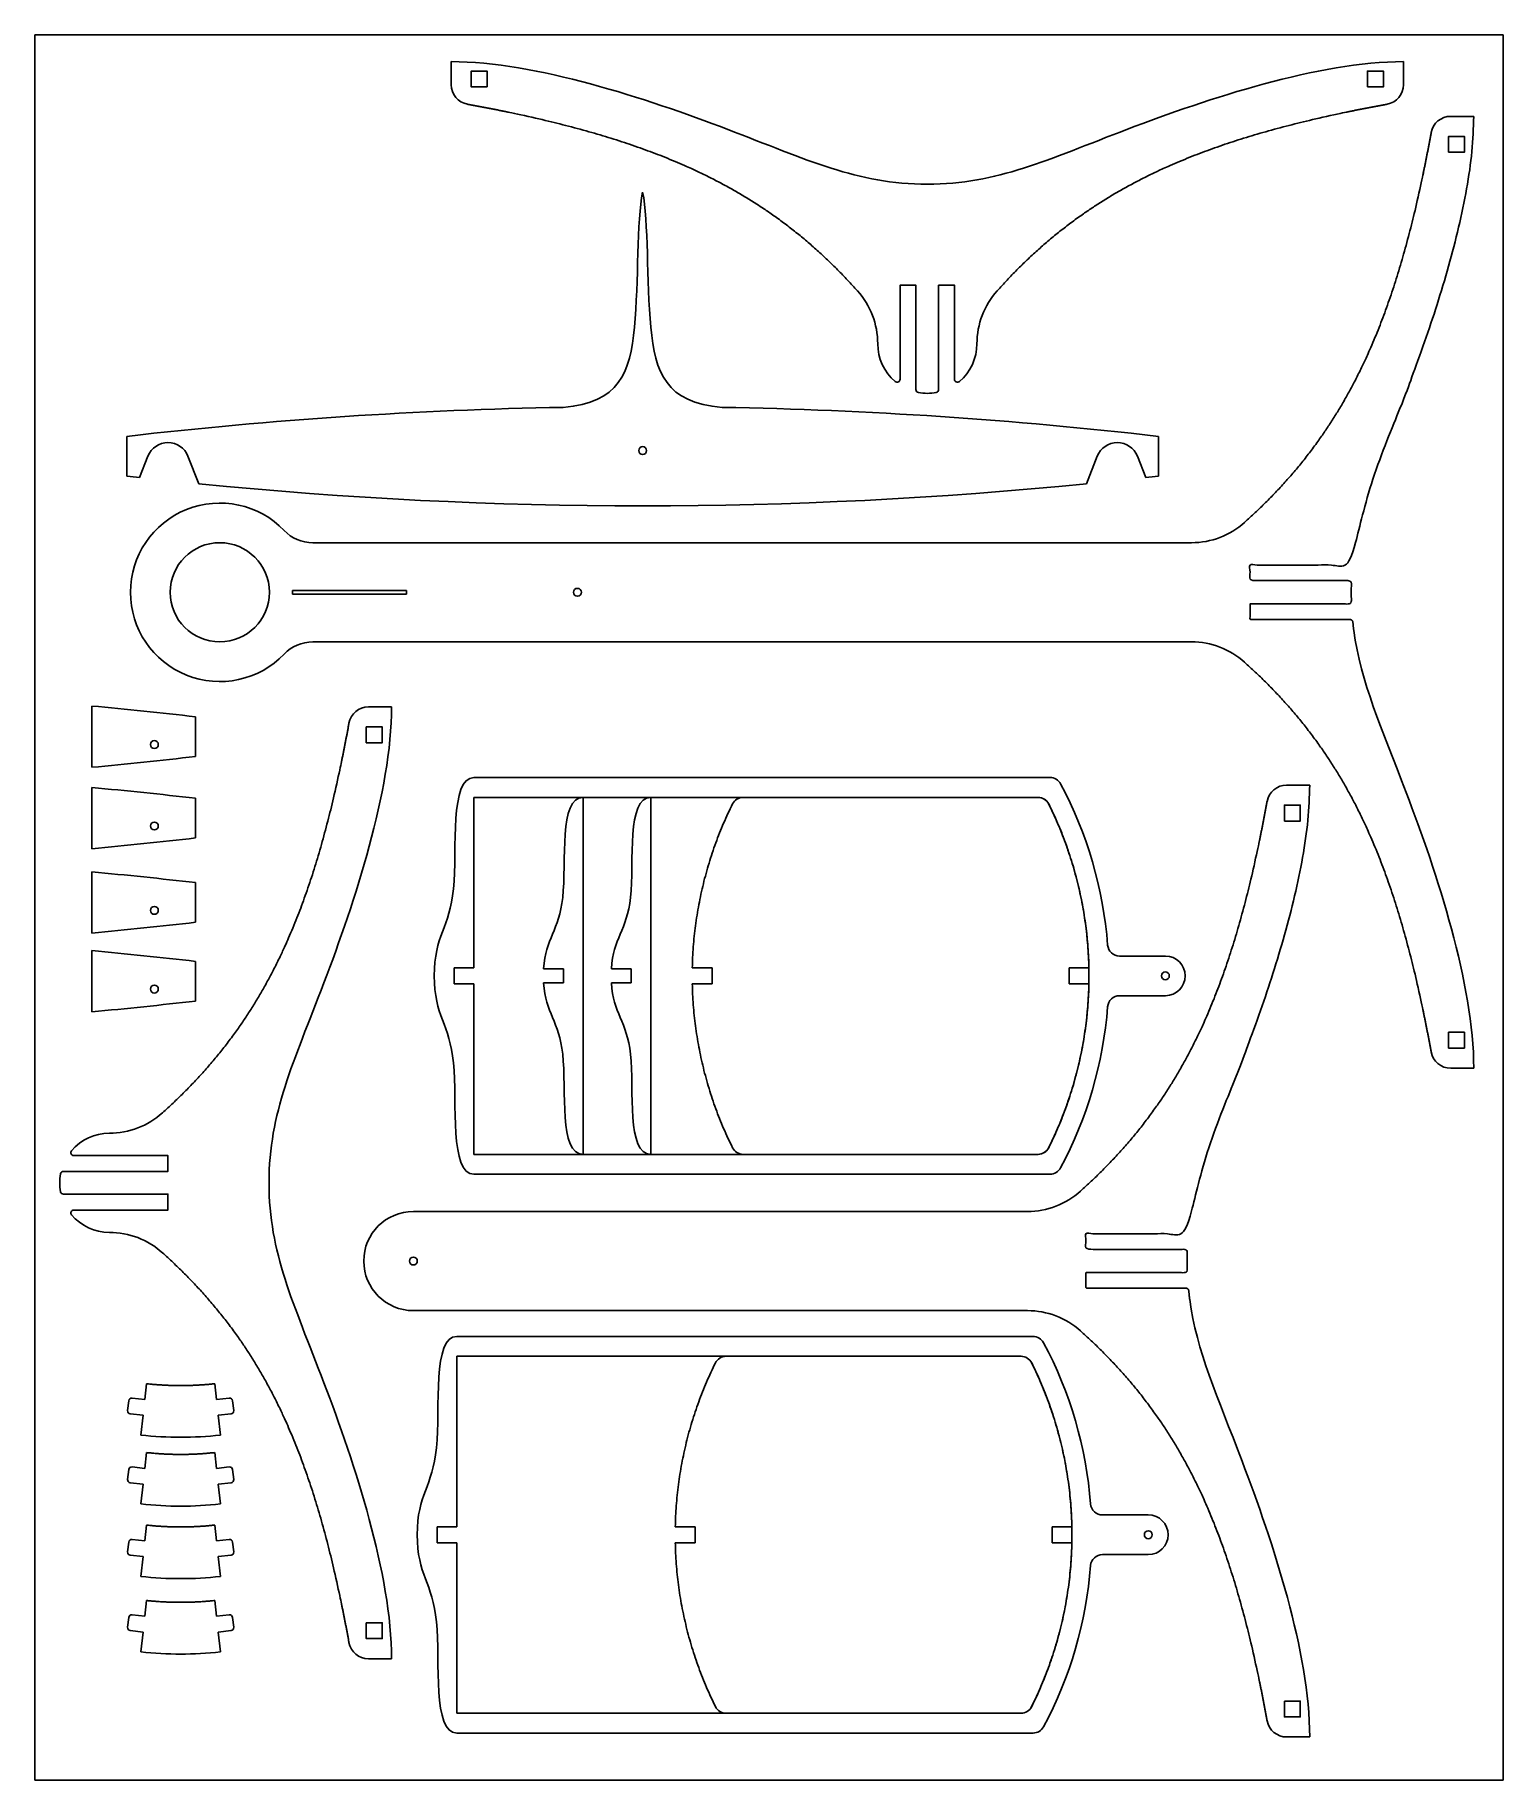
# Model space of a CAD drawing. Header units: millimetres. Extents: x -8 to 29, y -13.3 to 30.7.
import ezdxf

# ---------------------------------------------------------------- set-up
doc = ezdxf.new("R2010")
doc.units = ezdxf.units.MM
doc.header["$MEASUREMENT"] = 0
doc.layers.add('SETUP', color=7, linetype='Continuous')

msp = doc.modelspace()

# ---------------------------------------------------------------- linework, layer by layer
at = {"layer": 'SETUP'}
for p, q in [((-8, 30.736), (-8, -13.264)), ((29, 30.736), (-8, 30.736)), ((29, -13.264), (29, 30.736)), ((2.49, 29.481), (2.49, 30.062)), ((26.49, 30.062), (26.49, 29.481)), ((27.68, 28.683), (28.261, 28.683)), ((-5.684, 19.614), (-5.684, 20.614)), ((20.316, 20.614), (20.316, 19.614)), ((-5.151, 20.113), (-5.361, 19.577)), ((-3.87, 19.418), (-4.143, 20.113)), ((18.774, 20.113), (18.502, 19.418)), ((19.993, 19.577), (19.783, 20.113)), ((-0.997, 17.933), (21.149, 17.933)), ((1.368, 16.728), (-1.509, 16.728)), ((-1.509, 16.728), (-1.509, 16.638)), ((1.368, 16.638), (1.368, 16.728)), ((-1.509, 16.638), (1.368, 16.638)), ((21.149, 15.433), (-0.997, 15.433)), ((0.407, 13.795), (0.988, 13.795)), ((17.583, 12.013), (3.063, 12.013)), ((17.279, 11.513), (3.063, 11.513)), ((9.849, 11.513), (17.281, 11.513)), ((23.545, 11.823), (24.126, 11.823)), ((3.063, 7.213), (2.563, 7.213)), ((2.563, 7.213), (2.563, 6.813)), ((5.321, 7.193), (4.821, 7.193)), ((5.321, 6.833), (5.321, 7.193)), ((7.028, 7.193), (6.528, 7.193)), ((7.028, 6.833), (7.028, 7.193)), ((9.065, 7.213), (8.567, 7.213)), ((9.065, 6.813), (9.065, 7.213)), ((18.563, 7.213), (18.065, 7.213)), ((18.065, 7.213), (18.065, 6.813)), ((2.563, 6.813), (3.063, 6.813)), ((4.821, 6.833), (5.321, 6.833)), ((6.528, 6.833), (7.028, 6.833)), ((8.567, 6.813), (9.065, 6.813)), ((18.065, 6.813), (18.563, 6.813)), ((28.261, 4.683), (27.68, 4.683)), ((3.063, 2.513), (17.279, 2.513)), ((17.281, 2.513), (9.849, 2.513)), ((3.063, 2.013), (17.583, 2.013)), ((1.537, 1.073), (17.013, 1.073)), ((17.013, -1.427), (1.537, -1.427)), ((2.634, -2.078), (17.154, -2.078)), ((2.634, -2.578), (16.849, -2.578)), ((9.42, -2.578), (16.851, -2.578)), ((-5.187, -3.27), (-5.23, -3.667)), ((-3.424, -3.667), (-3.468, -3.27)), ((-5.274, -4.065), (-5.329, -4.566)), ((-3.325, -4.566), (-3.38, -4.065)), ((-5.187, -5.006), (-5.23, -5.404)), ((-3.424, -5.404), (-3.468, -5.006)), ((-5.274, -5.801), (-5.329, -6.302)), ((-3.325, -6.302), (-3.38, -5.801)), ((-5.187, -6.835), (-5.23, -7.232)), ((-3.424, -7.232), (-3.468, -6.835)), ((2.134, -6.878), (2.634, -6.878)), ((2.134, -7.278), (2.134, -6.878)), ((8.636, -6.878), (8.138, -6.878)), ((8.636, -7.278), (8.636, -6.878)), ((18.134, -6.878), (17.636, -6.878)), ((17.636, -6.878), (17.636, -7.278)), ((2.634, -7.278), (2.134, -7.278)), ((8.138, -7.278), (8.636, -7.278)), ((17.636, -7.278), (18.134, -7.278)), ((-5.274, -7.63), (-5.329, -8.131)), ((-3.325, -8.131), (-3.38, -7.63)), ((-5.187, -8.735), (-5.23, -9.133)), ((-3.424, -9.133), (-3.468, -8.735)), ((-5.274, -9.53), (-5.329, -10.031)), ((-3.325, -10.031), (-3.38, -9.53)), ((0.988, -10.205), (0.407, -10.205)), ((16.849, -11.578), (2.634, -11.578)), ((16.851, -11.578), (9.42, -11.578)), ((17.154, -12.078), (2.634, -12.078)), ((24.126, -12.177), (23.545, -12.177)), ((-8, -13.264), (29, -13.264))]:
    msp.add_line(p, q, dxfattribs=at)
for points in [[(3.396, 29.426), (3.396, 29.826), (2.996, 29.826), (2.996, 29.426), (3.396, 29.426)], [(25.583, 29.426), (25.583, 29.826), (25.983, 29.826), (25.983, 29.426), (25.583, 29.426)], [(27.625, 27.776), (28.025, 27.776), (28.025, 28.176), (27.625, 28.176), (27.625, 27.776)], [(14.204, 21.793), (14.204, 24.424), (13.804, 24.424), (13.804, 22.054)], [(15.175, 22.054), (15.175, 24.424), (14.775, 24.424), (14.775, 21.793)], [(-6.564, 12.272), (-6.564, 13.815)], [(-3.953, 13.544), (-3.953, 12.544)], [(0.352, 12.889), (0.752, 12.889), (0.752, 13.289), (0.352, 13.289), (0.352, 12.889)], [(-6.564, 10.218), (-6.564, 11.762)], [(-3.953, 11.49), (-3.953, 10.49)], [(3.063, 11.513), (3.063, 7.213)], [(5.816, 11.513), (5.816, 2.513)], [(7.523, 11.513), (7.523, 2.513)], [(23.49, 10.917), (23.89, 10.917), (23.89, 11.317), (23.49, 11.317), (23.49, 10.917)], [(-6.564, 8.092), (-6.564, 9.635)], [(-3.953, 9.363), (-3.953, 8.363)], [(-6.564, 6.106), (-6.564, 7.649)], [(20.489, 7.513), (19.333, 7.513)], [(-3.953, 7.378), (-3.953, 6.378)], [(3.063, 6.813), (3.063, 2.513)], [(19.333, 6.513), (20.489, 6.513)], [(27.625, 5.59), (28.025, 5.59), (28.025, 5.19), (27.625, 5.19), (27.625, 5.59)], [(-7.28, 2.081), (-4.649, 2.081), (-4.649, 2.481), (-7.02, 2.481)], [(-7.02, 1.109), (-4.649, 1.109), (-4.649, 1.509), (-7.28, 1.509)], [(2.634, -6.878), (2.634, -2.578)], [(-5.636, -3.698), (-5.664, -3.947)], [(-5.23, -3.667), (-5.553, -3.632)], [(-3.101, -3.632), (-3.424, -3.667)], [(-2.991, -3.947), (-3.018, -3.698)], [(-5.597, -4.029), (-5.274, -4.065)], [(-3.38, -4.065), (-3.057, -4.029)], [(-5.636, -5.434), (-5.664, -5.683)], [(-5.23, -5.404), (-5.553, -5.368)], [(-3.101, -5.368), (-3.424, -5.404)], [(-2.991, -5.683), (-3.018, -5.434)], [(-5.597, -5.766), (-5.274, -5.801)], [(-3.38, -5.801), (-3.057, -5.766)], [(18.903, -6.578), (20.059, -6.578)], [(-5.636, -7.263), (-5.664, -7.512)], [(-5.23, -7.232), (-5.553, -7.197)], [(-3.101, -7.197), (-3.424, -7.232)], [(-2.991, -7.512), (-3.018, -7.263)], [(2.634, -11.578), (2.634, -7.278)], [(-5.597, -7.594), (-5.274, -7.63)], [(-3.38, -7.63), (-3.057, -7.594)], [(20.059, -7.578), (18.903, -7.578)], [(-5.636, -9.164), (-5.664, -9.412)], [(-5.23, -9.133), (-5.553, -9.097)], [(-3.101, -9.097), (-3.424, -9.133)], [(-2.991, -9.412), (-3.018, -9.164)], [(-5.597, -9.495), (-5.274, -9.53)], [(-3.38, -9.53), (-3.057, -9.495)], [(0.352, -9.298), (0.752, -9.298), (0.752, -9.698), (0.352, -9.698), (0.352, -9.298)], [(23.49, -11.27), (23.89, -11.27), (23.89, -11.67), (23.49, -11.67), (23.49, -11.27)]]:
    msp.add_lwpolyline(points, dxfattribs=at)
for centre, radius in [((7.316, 20.257), 0.1), ((-3.342, 16.683), 1.25), ((5.673, 16.683), 0.1), ((-4.99, 12.845), 0.1), ((-4.99, 10.791), 0.1), ((-4.99, 8.664), 0.1), ((20.489, 7.013), 0.1), ((-4.99, 6.679), 0.1), ((1.537, -0.177), 0.1), ((20.059, -7.078), 0.1)]:
    msp.add_circle(centre, radius, dxfattribs=at)
for centre, radius, start, end in [((2.99, 29.481), 0.5, 180, 259.6671), ((25.99, 29.481), 0.5, 280.3329, 0), ((27.68, 28.183), 0.5, 90, 169.6671), ((11.24, 22.949), 2, 360, 41.9588), ((17.74, 22.949), 2, 138.0412, 180), ((14.49, 22.949), 1.25, 180, 229.6492), ((14.49, 22.949), 1.25, 310.3508, 0), ((13.729, 22.054), 0.075, 229.6492, 360), ((15.25, 22.054), 0.075, 180, 310.3508), ((14.279, 21.793), 0.075, 180, 259.6663), ((14.49, 22.949), 1.25, 259.6663, 280.3337), ((14.7, 21.793), 0.075, 280.3337, 0), ((7.316, -91.678), 113.042, 91.01376, 96.60373), ((7.316, -91.678), 113.042, 83.39627, 88.98624), ((-4.647, 19.915), 0.542, 90, 158.5597), ((-4.647, 19.915), 0.542, 21.4403, 90), ((19.279, 19.915), 0.542, 90, 158.5597), ((19.279, 19.915), 0.542, 21.4403, 90), ((7.316, 131.905), 113.042, 263.39627, 263.56091), ((7.316, 131.905), 113.042, 264.32102, 275.67898), ((7.316, 131.905), 113.042, 276.43909, 276.60373), ((-3.342, 16.683), 2.25, 43.8131, 316.1869), ((-0.997, 18.933), 1, 223.8131, 270), ((21.149, 19.933), 2, 270, 311.9588), ((-0.997, 14.433), 1, 90, 136.1869), ((21.149, 13.433), 2, 48.0412, 90), ((-16.953, -98.748), 113.042, 83.39627, 84.72679), ((0.407, 13.295), 0.5, 90, 169.6671), ((-16.953, 124.835), 113.042, 275.27321, 276.60373), ((17.583, 11.713), 0.3, 28.1794, 90), ((-16.953, -100.802), 113.042, 83.39627, 84.72679), ((9.849, 11.213), 0.3, 90, 153.6203), ((17.279, 11.213), 0.3, 26.3797, 90), ((17.281, 11.213), 0.3, 26.3797, 90), ((8.81, 7.013), 10.253, 4.3478, 28.1794), ((23.545, 11.323), 0.5, 90, 169.6671), ((-16.953, 122.782), 113.042, 275.27321, 276.60373), ((-16.953, -102.929), 113.042, 83.39627, 84.72679), ((-16.953, 120.655), 113.042, 275.27321, 276.60373), ((-16.953, -104.914), 113.042, 83.39627, 84.72679), ((19.333, 7.813), 0.3, 184.3478, 270), ((20.489, 7.013), 0.5, 270, 90), ((-16.953, 118.67), 113.042, 275.27321, 276.60373), ((8.81, 7.013), 10.253, 331.8206, 355.6522), ((19.333, 6.213), 0.3, 90, 175.6522), ((27.68, 5.183), 0.5, 190.3329, 270), ((-6.124, 5.045), 2, 270, 311.9588), ((-6.124, 1.795), 1.25, 90, 139.6492), ((9.849, 2.813), 0.3, 206.3797, 270), ((17.279, 2.813), 0.3, 270, 333.6203), ((17.281, 2.813), 0.3, 270, 333.6203), ((-7.02, 2.556), 0.075, 139.6492, 270), ((-6.124, 1.795), 1.25, 169.6663, 190.3337), ((-7.28, 2.006), 0.075, 90, 169.6663), ((17.583, 2.313), 0.3, 270, 331.8206), ((-7.28, 1.584), 0.075, 190.3337, 270), ((17.013, 3.073), 2, 270, 311.9588), ((-7.02, 1.034), 0.075, 90, 220.3508), ((-6.124, 1.795), 1.25, 220.3508, 270), ((1.537, -0.177), 1.25, 90, 270), ((-6.124, -1.455), 2, 48.0412, 90), ((17.013, -3.427), 2, 48.0412, 90), ((17.154, -2.378), 0.3, 28.1794, 90), ((9.42, -2.878), 0.3, 90, 153.6203), ((16.849, -2.878), 0.3, 26.3797, 90), ((16.851, -2.878), 0.3, 26.3797, 90), ((8.381, -7.078), 10.253, 4.3478, 28.1794), ((-5.589, -3.955), 0.075, 173.7245, 263.7311), ((-5.562, -3.706), 0.075, 83.7311, 173.7245), ((-3.093, -3.706), 0.075, 6.2755, 96.2689), ((-3.065, -3.955), 0.075, 276.2689, 6.2755), ((-4.327, 4.547), 9.167, 263.7245, 270), ((-4.327, 4.547), 9.167, 270, 276.2755), ((-5.589, -5.691), 0.075, 173.7245, 263.7311), ((-5.562, -5.443), 0.075, 83.7311, 173.7245), ((-3.093, -5.443), 0.075, 6.2755, 96.2689), ((-3.065, -5.691), 0.075, 276.2689, 6.2755), ((-4.327, 2.81), 9.167, 263.7245, 270), ((-4.327, 2.81), 9.167, 270, 276.2755), ((18.903, -6.278), 0.3, 184.3478, 270), ((20.059, -7.078), 0.5, 270, 90), ((-5.562, -7.271), 0.075, 83.7311, 173.7245), ((-3.093, -7.271), 0.075, 6.2755, 96.2689), ((-5.589, -7.52), 0.075, 173.7245, 263.7311), ((-3.065, -7.52), 0.075, 276.2689, 6.2755), ((8.381, -7.078), 10.253, 331.8206, 355.6522), ((18.903, -7.878), 0.3, 90, 175.6522), ((-4.327, 0.982), 9.167, 263.7245, 270), ((-4.327, 0.982), 9.167, 270, 276.2755), ((-5.562, -9.172), 0.075, 83.7311, 173.7245), ((-3.093, -9.172), 0.075, 6.2755, 96.2689), ((-5.589, -9.42), 0.075, 173.7245, 263.7311), ((-3.065, -9.42), 0.075, 276.2689, 6.2755), ((-4.327, -0.919), 9.167, 263.7245, 270), ((-4.327, -0.919), 9.167, 270, 276.2755), ((0.407, -9.705), 0.5, 190.3329, 270), ((9.42, -11.278), 0.3, 206.3797, 270), ((16.849, -11.278), 0.3, 270, 333.6203), ((16.851, -11.278), 0.3, 270, 333.6203), ((23.545, -11.677), 0.5, 190.3329, 270), ((17.154, -11.778), 0.3, 270, 331.8206)]:
    msp.add_arc(centre, radius, start, end, dxfattribs=at)
for points in [[(2.49, 30.062), (4.612, 30.062), (10.225, 28.199), (12.719, 26.974), (14.49, 26.974)], [(14.49, 26.974), (16.26, 26.974), (18.755, 28.199), (24.367, 30.062), (26.49, 30.062)], [(5.316, 21.346), (6.73, 21.459), (7.268, 22.981), (7.167, 26.054), (7.316, 26.773)], [(7.316, 26.773), (7.464, 26.054), (7.363, 22.981), (7.901, 21.459), (9.316, 21.346)], [(0.988, 13.795), (0.988, 11.673), (-0.874, 6.06), (-2.1, 3.566), (-2.1, 1.795)], [(3.063, 12.013), (2.446, 12.013), (2.843, 8.389), (2.063, 8.038), (2.063, 7.013)], [(2.063, 7.013), (2.063, 5.989), (2.843, 5.637), (2.446, 2.013), (3.063, 2.013)], [(-2.1, 1.795), (-2.1, 0.025), (-0.874, -2.47), (0.988, -8.082), (0.988, -10.205)], [(1.634, -7.078), (1.634, -6.053), (2.414, -5.702), (2.017, -2.078), (2.634, -2.078)], [(2.634, -12.078), (2.017, -12.078), (2.414, -8.454), (1.634, -8.102), (1.634, -7.078)]]:
    msp.add_open_spline(points, degree=3, dxfattribs=at)
for points, weights, knots in [([(12.727, 24.287), (10.575, 26.68), (8.05, 27.949), (3.767, 28.822), (3.479, 28.881), (3.189, 28.936), (2.9, 28.989)], [1, 1, 1, 1, 0.999956807936, 0.999956807936, 1], [0.0683991, 0.0683991, 0.0683991, 0.0683991, 0.9187432, 0.9187432, 0.9187432, 0.9759948, 0.9759948, 0.9759948, 0.9759948]), ([(26.079, 28.989), (25.79, 28.936), (25.501, 28.881), (25.212, 28.822), (20.929, 27.949), (18.404, 26.68), (16.252, 24.287)], [1, 0.999956807936, 0.999956807936, 1, 1, 1, 1], [-0.9759948, -0.9759948, -0.9759948, -0.9759948, -0.9187432, -0.9187432, -0.9187432, -0.0683991, -0.0683991, -0.0683991, -0.0683991]), ([(28.261, 28.683), (28.261, 26.561), (26.577, 21.484), (25.414, 18.959), (25.238, 17.65), (25.228, 17.579), (25.22, 17.507), (25.212, 17.436), (25.208, 17.396), (25.178, 17.369), (25.138, 17.369), (24.3, 17.369), (23.462, 17.369), (22.624, 17.369), (22.624, 17.238), (22.624, 17.107), (22.624, 16.977), (23.45, 16.977), (24.276, 16.977), (25.102, 16.977), (25.122, 16.977), (25.141, 16.969), (25.155, 16.954), (25.17, 16.939), (25.177, 16.92), (25.177, 16.9), (25.172, 16.755), (25.173, 16.611), (25.177, 16.467), (25.178, 16.446), (25.171, 16.427), (25.156, 16.412), (25.142, 16.397), (25.123, 16.389), (25.102, 16.389), (24.276, 16.389), (23.45, 16.389), (22.624, 16.389), (22.624, 16.259), (22.624, 16.128), (22.624, 15.997), (23.463, 15.997), (24.301, 15.997), (25.14, 15.997), (25.18, 15.997), (25.21, 15.97), (25.215, 15.93), (25.222, 15.859), (25.227, 15.787), (25.238, 15.716)], [1, 1, 1, 1, 1, 0.99992460835, 0.99992460835, 1, 0.828522732363, 0.828522732363, 1, 1, 1, 1, 1, 1, 1, 1, 1, 1, 0.947412195461, 0.947412195461, 1, 0.947412195461, 0.947412195461, 1, 0.999695866826, 0.999695866826, 1, 0.947205409673, 0.947205409673, 1, 0.947205409673, 0.947205409673, 1, 1, 1, 1, 1, 1, 1, 1, 1, 1, 0.829236362084, 0.829236362084, 1, 0.999924381197, 0.999924381197, 1], [77.179868, 77.179868, 77.179868, 77.179868, 78.179868, 78.988703, 78.988703, 78.988703, 79.032718, 79.032718, 79.032718, 79.142755, 79.142755, 79.142755, 81.656448, 81.656448, 81.656448, 82.04849, 82.04849, 82.04849, 83.870371, 83.870371, 83.870371, 83.930349, 83.930349, 83.930349, 83.990327, 83.990327, 83.990327, 84.078735, 84.078735, 84.078735, 84.138833, 84.138833, 84.138833, 84.19893, 84.19893, 84.19893, 86.090835, 86.090835, 86.090835, 86.482877, 86.482877, 86.482877, 88.999005, 88.999005, 88.999005, 89.108802, 89.108802, 89.108802, 89.152884, 89.152884, 89.152884, 89.152884]), ([(22.486, 18.446), (24.879, 20.598), (26.148, 23.122), (27.021, 27.406), (27.08, 27.694), (27.135, 27.983), (27.188, 28.273)], [1, 1, 1, 1, 0.999956807936, 0.999956807936, 1], [0.0683991, 0.0683991, 0.0683991, 0.0683991, 0.9187432, 0.9187432, 0.9187432, 0.9759948, 0.9759948, 0.9759948, 0.9759948]), ([(27.188, 5.093), (27.135, 5.383), (27.08, 5.672), (27.021, 5.96), (26.148, 10.244), (24.879, 12.768), (22.486, 14.92)], [1, 0.999956807936, 0.999956807936, 1, 1, 1, 1], [-0.9759948, -0.9759948, -0.9759948, -0.9759948, -0.9187432, -0.9187432, -0.9187432, -0.0683991, -0.0683991, -0.0683991, -0.0683991]), ([(-4.787, 3.558), (-2.394, 5.71), (-1.125, 8.235), (-0.252, 12.518), (-0.193, 12.806), (-0.138, 13.095), (-0.085, 13.385)], [1, 1, 1, 1, 0.999956807936, 0.999956807936, 1], [0.0683991, 0.0683991, 0.0683991, 0.0683991, 0.9187432, 0.9187432, 0.9187432, 0.9759948, 0.9759948, 0.9759948, 0.9759948]), ([(24.126, 11.823), (24.126, 9.701), (22.442, 4.625), (21.278, 2.099), (21.102, 0.791), (21.093, 0.719), (21.084, 0.648), (21.077, 0.576), (21.073, 0.536), (21.043, 0.509), (21.002, 0.509), (20.164, 0.509), (19.326, 0.509), (18.488, 0.509), (18.488, 0.379), (18.488, 0.248), (18.488, 0.117), (19.314, 0.117), (20.14, 0.117), (20.966, 0.117), (20.987, 0.117), (21.006, 0.109), (21.02, 0.094), (21.034, 0.08), (21.042, 0.061), (21.041, 0.04), (21.037, -0.104), (21.037, -0.249), (21.042, -0.393), (21.043, -0.413), (21.035, -0.433), (21.021, -0.447), (21.007, -0.462), (20.988, -0.47), (20.967, -0.47), (20.141, -0.47), (19.315, -0.47), (18.488, -0.47), (18.488, -0.601), (18.488, -0.732), (18.488, -0.862), (19.327, -0.862), (20.166, -0.862), (21.005, -0.862), (21.045, -0.862), (21.075, -0.889), (21.079, -0.929), (21.087, -1.001), (21.092, -1.072), (21.102, -1.144)], [1, 1, 1, 1, 1, 0.99992460835, 0.99992460835, 1, 0.828522732363, 0.828522732363, 1, 1, 1, 1, 1, 1, 1, 1, 1, 1, 0.947412195461, 0.947412195461, 1, 0.947412195461, 0.947412195461, 1, 0.999695866826, 0.999695866826, 1, 0.947205409673, 0.947205409673, 1, 0.947205409673, 0.947205409673, 1, 1, 1, 1, 1, 1, 1, 1, 1, 1, 0.829236362084, 0.829236362084, 1, 0.999924381197, 0.999924381197, 1], [77.179868, 77.179868, 77.179868, 77.179868, 78.179868, 78.988703, 78.988703, 78.988703, 79.032718, 79.032718, 79.032718, 79.142755, 79.142755, 79.142755, 81.656448, 81.656448, 81.656448, 82.04849, 82.04849, 82.04849, 83.870371, 83.870371, 83.870371, 83.930349, 83.930349, 83.930349, 83.990327, 83.990327, 83.990327, 84.078735, 84.078735, 84.078735, 84.138833, 84.138833, 84.138833, 84.19893, 84.19893, 84.19893, 86.090835, 86.090835, 86.090835, 86.482877, 86.482877, 86.482877, 88.999005, 88.999005, 88.999005, 89.108802, 89.108802, 89.108802, 89.152884, 89.152884, 89.152884, 89.152884]), ([(18.351, 1.586), (20.744, 3.738), (22.013, 6.263), (22.886, 10.546), (22.945, 10.834), (23, 11.124), (23.053, 11.413)], [1, 1, 1, 1, 0.999956807936, 0.999956807936, 1], [0.0683991, 0.0683991, 0.0683991, 0.0683991, 0.9187432, 0.9187432, 0.9187432, 0.9759948, 0.9759948, 0.9759948, 0.9759948]), ([(-0.085, -9.794), (-0.138, -9.505), (-0.193, -9.216), (-0.252, -8.928), (-1.125, -4.644), (-2.394, -2.119), (-4.787, 0.032)], [1, 0.999956807936, 0.999956807936, 1, 1, 1, 1], [-0.9759948, -0.9759948, -0.9759948, -0.9759948, -0.9187432, -0.9187432, -0.9187432, -0.0683991, -0.0683991, -0.0683991, -0.0683991]), ([(23.053, -11.766), (23, -11.477), (22.945, -11.188), (22.886, -10.899), (22.013, -6.616), (20.744, -4.091), (18.351, -1.939)], [1, 0.999956807936, 0.999956807936, 1, 1, 1, 1], [-0.9759948, -0.9759948, -0.9759948, -0.9759948, -0.9187432, -0.9187432, -0.9187432, -0.0683991, -0.0683991, -0.0683991, -0.0683991])]:
    msp.add_rational_spline(points, weights, degree=3, knots=knots, dxfattribs=at)
for points, knots in [([(25.238, 15.716), (25.414, 14.407), (26.577, 11.882), (28.261, 6.805), (28.261, 4.683)], [0.191165, 0.191165, 0.191165, 0.191165, 1, 2, 2, 2, 2]), ([(4.821, 7.193), (4.868, 7.961), (5.583, 8.364), (5.199, 11.513), (5.816, 11.513)], [0.068818, 0.068818, 0.068818, 0.068818, 1, 2, 2, 2, 2]), ([(6.528, 7.193), (6.575, 7.961), (7.29, 8.364), (6.906, 11.513), (7.523, 11.513)], [0.068818, 0.068818, 0.068818, 0.068818, 1, 2, 2, 2, 2]), ([(5.816, 2.513), (5.199, 2.513), (5.583, 5.663), (4.868, 6.066), (4.821, 6.833)], [-2, -2, -2, -2, -1, -0.068818, -0.068818, -0.068818, -0.068818]), ([(7.523, 2.513), (6.906, 2.513), (7.29, 5.663), (6.575, 6.066), (6.528, 6.833)], [-2, -2, -2, -2, -1, -0.068818, -0.068818, -0.068818, -0.068818]), ([(21.102, -1.144), (21.278, -2.452), (22.442, -4.978), (24.126, -10.054), (24.126, -12.177)], [0.191165, 0.191165, 0.191165, 0.191165, 1, 2, 2, 2, 2])]:
    msp.add_open_spline(points, degree=3, knots=knots, dxfattribs=at)
for points, weights in [([(8.567, 7.213), (8.612, 9.393), (9.581, 11.347)], [0.997544225928, 0.972605055055, 0.995687957735]), ([(18.563, 7.013), (18.563, 9.299), (17.548, 11.347)], [1, 0.971517862419, 0.995687957735]), ([(17.55, 11.347), (18.518, 9.393), (18.563, 7.213)], [0.995687957735, 0.972605055055, 0.997544225928]), ([(9.581, 2.68), (8.612, 4.634), (8.567, 6.813)], [0.995687957735, 0.972605055055, 0.997544225928]), ([(17.548, 2.68), (18.563, 4.728), (18.563, 7.013)], [0.995687957735, 0.971517862419, 1]), ([(18.563, 6.813), (18.518, 4.634), (17.55, 2.68)], [0.997544225928, 0.972605055055, 0.995687957735]), ([(8.138, -6.878), (8.182, -4.698), (9.151, -2.744)], [0.997544225928, 0.972605055055, 0.995687957735]), ([(17.118, -2.744), (18.134, -4.792), (18.134, -7.078)], [0.995687957735, 0.971517862419, 1]), ([(17.12, -2.744), (18.089, -4.698), (18.134, -6.878)], [0.995687957735, 0.972605055055, 0.997544225928]), ([(-4.327, -3.317), (-4.758, -3.317), (-5.187, -3.27)], [1, 0.998500844968, 1]), ([(-3.468, -3.27), (-3.896, -3.317), (-4.327, -3.317)], [1, 0.998500844968, 1]), ([(-4.327, -5.053), (-4.758, -5.053), (-5.187, -5.006)], [1, 0.998500844968, 1]), ([(-3.468, -5.006), (-3.896, -5.053), (-4.327, -5.053)], [1, 0.998500844968, 1]), ([(-4.327, -6.882), (-4.758, -6.882), (-5.187, -6.835)], [1, 0.998500844968, 1]), ([(-3.468, -6.835), (-3.896, -6.882), (-4.327, -6.882)], [1, 0.998500844968, 1]), ([(9.151, -11.411), (8.182, -9.458), (8.138, -7.278)], [0.995687957735, 0.972605055055, 0.997544225928]), ([(18.134, -7.078), (18.134, -9.363), (17.118, -11.411)], [1, 0.971517862419, 0.995687957735]), ([(18.134, -7.278), (18.089, -9.458), (17.12, -11.411)], [0.997544225928, 0.972605055055, 0.995687957735]), ([(-4.327, -8.782), (-4.758, -8.782), (-5.187, -8.735)], [1, 0.998500844968, 1]), ([(-3.468, -8.735), (-3.896, -8.782), (-4.327, -8.782)], [1, 0.998500844968, 1])]:
    msp.add_rational_spline(points, weights, degree=2, dxfattribs=at)

doc.saveas('drawing.dxf')
